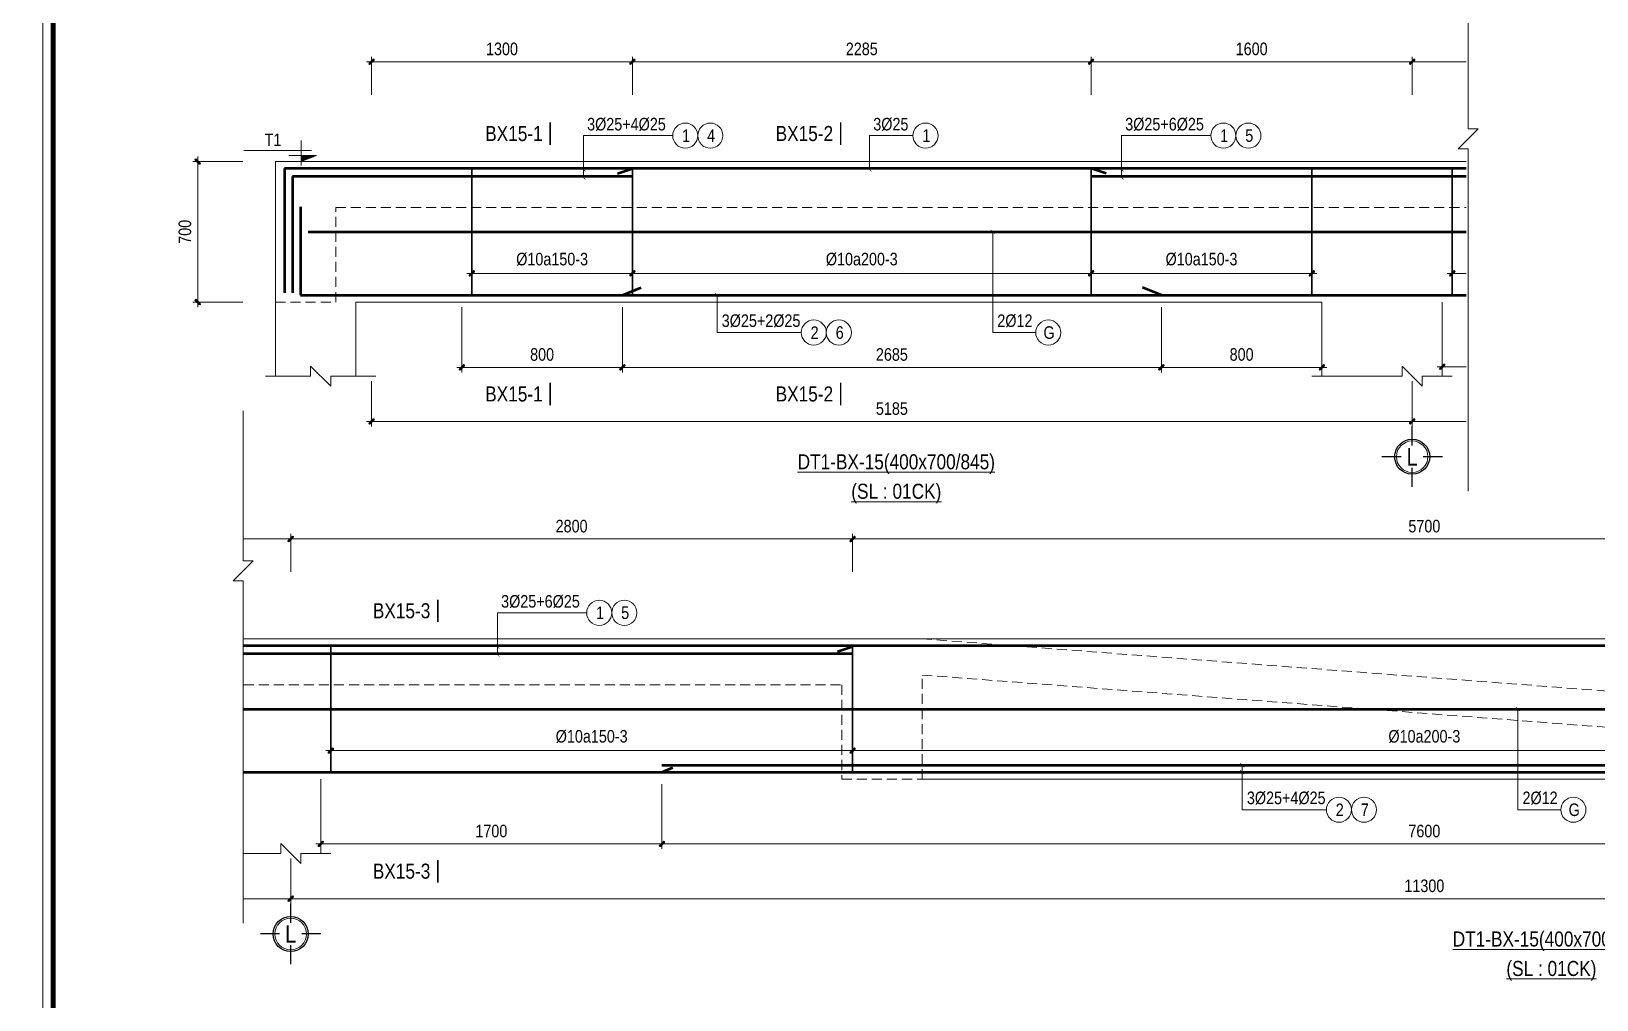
# Model space of a CAD drawing. Header units: millimetres. Extents: x 397144 to 8960116, y 345581 to 674207.
# Drawn here: x 4932182 to 4939984, y 630033 to 634860 of the extents above; entities that cross this region are included whole.
import ezdxf
from ezdxf.enums import TextEntityAlignment as Align
from ezdxf.xclip import XClip

# ---------------------------------------------------------------- set-up
doc = ezdxf.new("R2010")
doc.units = ezdxf.units.MM
doc.header["$XCLIPFRAME"] = 0
doc.header["$PDSIZE"] = -10
for name, pattern in [('CENTER2', [28.575, 19.05, -3.175, 3.175, -3.175]), ('DOT2', [0.125, 0, -0.125]), ('HIDDEN', [0.375, 0.25, -0.125])]:
    doc.linetypes.add(name, pattern=pattern)
doc.layers.get('0').update_dxf_attribs({"linetype": 'CONTINUOUS'})
doc.layers.get('Defpoints').update_dxf_attribs({"color": 12, "linetype": 'CONTINUOUS'})
doc.layers.add("'S_Concrete_Center_1", color=8, linetype='CENTER2')
doc.layers.add('8', color=8, linetype='CONTINUOUS')
for name, color, linetype, lineweight in [('2', 2, 'CONTINUOUS', 20), ('CDAI', 8, 'CONTINUOUS', 30), ('CTHEP', 2, 'CONTINUOUS', 50), ('DBAO', 3, 'CONTINUOUS', 20), ('DGIONG', 4, 'CONTINUOUS', 13), ('KTH', 150, 'CONTINUOUS', 5), ('Net khuat', 8, 'HIDDEN', 13), ('STICK', 1, 'CONTINUOUS', 9), ('TEXT', 7, 'CONTINUOUS', 15)]:
    doc.layers.add(name, color=color, linetype=linetype, lineweight=lineweight)
doc.layers.add('HATCH', color=7, linetype='CONTINUOUS', lineweight=5, true_color=0x2491ff)
doc.styles.add('HELVECONDENSE', font='VHELVCN_0.TTF')
doc.styles.add('Star-HelCon', font='VHELVCN_0.TTF')
doc.styles.add('TTP-HelCon', font='VHELVCN_0.TTF')
doc.styles.add('VNI-HELVE-CONDENSE', font='VHELVCN_0.TTF')
doc.dimstyles.new('kc-25', dxfattribs={"dimtxt": 62.5, "dimasz": 20, "dimexe": 20, "dimexo": 50, "dimgap": 25, "dimtad": 3, "dimdec": 0, "dimzin": 0, "dimdsep": 46, "dimtxsty": 'VNI-HELVE-CONDENSE', "dimblk": 'DIM', "dimcen": 2.5, "dimclrd": 256, "dimclre": 154, "dimclrt": 7, "dimaunit": 1, "dimadec": 0, "dimazin": 0, "dimtfac": 1, "dimtdec": 0, "dimtix": 1, "dimtmove": 0, "dimatfit": 3, "dimldrblk": 'DOT', "dimfxl": 1, "dimtolj": 1, "dimtzin": 0, "dimarcsym": 0})
doc.dimstyles.new('TTP-25', dxfattribs={"dimscale": 25, "dimtxt": 2.5, "dimasz": 1, "dimexe": 1, "dimexo": 1, "dimgap": 0.09, "dimtad": 0, "dimdec": 4, "dimrnd": 5, "dimzin": 9, "dimdsep": 46, "dimtxsty": 'TTP-HelCon', "dimblk": 'Stick1', "dimcen": 0.09, "dimdle": 1.5, "dimclrd": 256, "dimclre": 256, "dimclrt": 7, "dimadec": 0, "dimazin": 0, "dimtfac": 1, "dimtdec": 4, "dimtmove": 0, "dimatfit": 3, "dimldrblk": '_ArchTick1', "dimfxl": 1, "dimtvp": 1, "dimtolj": 1, "dimtzin": 0, "dimarcsym": 0})

# ---------------------------------------------------------------- blocks, each defined once
blk = doc.blocks.new('CHG_XX_Khung ten')
blk.add_lwpolyline([(15, 579), (826, 579), (826, 15), (15, 15)], close=True)
at = {"color": 4, "linetype": 'Continuous', "const_width": 1}
blk.add_lwpolyline([(17, 577), (824, 577), (824, 17), (17, 17)], close=True, dxfattribs=at)
blk = doc.blocks.new('Stick1')
at = {"layer": 'STICK'}
h = blk.add_hatch(color=256, dxfattribs=at)
edge = h.paths.add_edge_path()
edge.add_line((0.3, 0.5), (-0.5, -0.3))
edge.add_arc((-0.4, -0.4), 0.141, 135, 315)
edge.add_line((-0.3, -0.5), (0.5, 0.3))
edge.add_arc((0.4, 0.4), 0.141, 315, 495)
blk.add_line((1, 0), (-1, 0), dxfattribs=at)
blk.add_lwpolyline([(0.3, 0.5), (-0.5, -0.3, 1), (-0.3, -0.5), (0.5, 0.3, 1), (0.3, 0.5, 1)], format="xyb", dxfattribs=at)
blk = doc.blocks.new('*D8864')
at = {"layer": 'Defpoints', "color": 0, "transparency": 16777216}
for p in [(-616.5, 700), (-866.5, 0), (-616.5, 0)]:
    blk.add_point(p, dxfattribs=at)
at = {"layer": 'KTH', "lineweight": -2, "transparency": 16777216}
for p, q in [((-641.5, 700), (-891.5, 700)), ((-866.5, 675), (-866.5, 25)), ((-641.5, 0), (-891.5, 0))]:
    blk.add_line(p, q, dxfattribs=at)
at = {"layer": 'KTH', "lineweight": -2, "transparency": 16777216, "xscale": 25, "yscale": 25, "zscale": 25}
for p, rotation in [((-866.5, 700), 90), ((-866.5, 0), 270)]:
    blk.add_blockref('Stick1', p, dxfattribs=dict(at, rotation=rotation))
at = {"layer": 'KTH', "color": 7, "transparency": 16777216, "insert": (-930.3, 350), "char_height": 62.5, "attachment_point": 5, "rotation": 90, "style": 'TTP-HelCon'}
blk.add_mtext('\\A1;700', dxfattribs=at)
blk = doc.blocks.new('_ArchTick1')
at = {"color": 0, "const_width": 3.81}
blk.add_lwpolyline([(-12.7, -12.7), (12.7, 12.7)], dxfattribs=at)
blk = doc.blocks.new('*D8865')
at = {"layer": 'Defpoints', "color": 0, "transparency": 16777216}
for p in [(500, 471), (1300, 471), (1300, 143)]:
    blk.add_point(p, dxfattribs=at)
at = {"layer": 'KTH', "lineweight": -2, "transparency": 16777216}
for p, q in [((500, 446), (500, 118)), ((1300, 446), (1300, 118)), ((525, 143), (1275, 143))]:
    blk.add_line(p, q, dxfattribs=at)
at = {"layer": 'KTH', "lineweight": -2, "transparency": 16777216, "xscale": 25, "yscale": 25, "zscale": 25, "rotation": 180}
blk.add_blockref('Stick1', (500, 143), dxfattribs=at)
at = {"layer": 'KTH', "lineweight": -2, "transparency": 16777216, "xscale": 25, "yscale": 25, "zscale": 25}
blk.add_blockref('Stick1', (1300, 143), dxfattribs=at)
at = {"layer": 'KTH', "color": 7, "transparency": 16777216, "insert": (900, 212.9), "char_height": 62.5, "attachment_point": 5, "style": 'TTP-HelCon'}
blk.add_mtext('\\A1;Þ10a150-3', dxfattribs=at)
blk = doc.blocks.new('CODE')
at = {"layer": 'DBAO'}
for p, q in [((-62.5, -20), (-62.5, 105)), ((-62.5, 0), (-137.5, 30)), ((-137.5, 30), (0, 30)), ((-137.5, 0), (0, 0)), ((-112.5, 55), (223.6, 55))]:
    blk.add_line(p, q, dxfattribs=at)
at = {"layer": 'HATCH', "color": 1}
blk.add_solid([(-62.5, 0), (-137.5, 30), (-62.5, 30)], dxfattribs=at)
blk = doc.blocks.new('*D8866')
at = {"layer": 'Defpoints', "color": 0, "transparency": 16777216}
for p in [(0, 1197.4), (0, 1008.4), (1300, 1008.4)]:
    blk.add_point(p, dxfattribs=at)
at = {"layer": 'KTH', "lineweight": -2, "transparency": 16777216}
for p, q in [((0, 1033.4), (0, 1222.4)), ((1275, 1197.4), (25, 1197.4)), ((1300, 1033.4), (1300, 1222.4))]:
    blk.add_line(p, q, dxfattribs=at)
at = {"layer": 'KTH', "lineweight": -2, "transparency": 16777216, "xscale": 25, "yscale": 25, "zscale": 25, "rotation": 180}
blk.add_blockref('Stick1', (0, 1197.4), dxfattribs=at)
at = {"layer": 'KTH', "lineweight": -2, "transparency": 16777216, "xscale": 25, "yscale": 25, "zscale": 25}
blk.add_blockref('Stick1', (1300, 1197.4), dxfattribs=at)
at = {"layer": 'KTH', "color": 7, "transparency": 16777216, "insert": (650, 1261.2), "char_height": 62.5, "attachment_point": 5, "style": 'TTP-HelCon'}
blk.add_mtext('\\A1;1300', dxfattribs=at)
blk = doc.blocks.new('DIM')
h = blk.add_hatch(color=1)
h.paths.add_polyline_path([(0.49, 0.29, 1), (0.29, 0.49), (-0.19, 0), (0.19, 0)])
h.paths.add_polyline_path([(0.19, 0), (-0.19, 0), (-0.49, -0.29, 1), (-0.29, -0.49)])
at = {"color": 9}
for p, q in [((-0.19, 0), (-1.5, 0)), ((0.19, 0), (1.5, 0))]:
    blk.add_line(p, q, dxfattribs=at)
at = {"color": 1}
for p, q in [((-0.49, -0.29), (0.29, 0.49)), ((-0.29, -0.49), (0.49, 0.29)), ((-0.19, 0), (0.19, 0))]:
    blk.add_line(p, q, dxfattribs=at)
blk.add_arc((-0.39, -0.39), 0.138, 135, 315, dxfattribs=at)
blk = doc.blocks.new('*D8867')
at = {"layer": 'Defpoints', "color": 0, "transparency": 16777216}
for p in [(3586.3, 1197.4), (3586.3, 1033.4), (1300, 1008.4)]:
    blk.add_point(p, dxfattribs=at)
at = {"layer": 'KTH', "lineweight": -2, "transparency": 16777216}
for p, q in [((1300, 1033.4), (1300, 1222.4)), ((1325, 1197.4), (3561.3, 1197.4)), ((3586.3, 1058.4), (3586.3, 1222.4))]:
    blk.add_line(p, q, dxfattribs=at)
at = {"layer": 'KTH', "lineweight": -2, "transparency": 16777216, "xscale": 25, "yscale": 25, "zscale": 25, "rotation": 180}
blk.add_blockref('Stick1', (1300, 1197.4), dxfattribs=at)
at = {"layer": 'KTH', "lineweight": -2, "transparency": 16777216, "xscale": 25, "yscale": 25, "zscale": 25}
blk.add_blockref('Stick1', (3586.3, 1197.4), dxfattribs=at)
at = {"layer": 'KTH', "color": 7, "transparency": 16777216, "insert": (2443.2, 1261.2), "char_height": 62.5, "attachment_point": 5, "style": 'TTP-HelCon'}
blk.add_mtext('\\A1;2285', dxfattribs=at)
blk = doc.blocks.new('*D8868')
at = {"layer": 'Defpoints', "color": 0, "transparency": 16777216}
for p in [(17511.1, 1197.4), (13686.3, 1008.4), (17511.1, 699.9)]:
    blk.add_point(p, dxfattribs=at)
at = {"layer": 'KTH', "lineweight": -2, "transparency": 16777216}
for p, q in [((13686.3, 1033.4), (13686.3, 1222.4)), ((13711.3, 1197.4), (17486.1, 1197.4)), ((17511.1, 724.9), (17511.1, 1222.4))]:
    blk.add_line(p, q, dxfattribs=at)
at = {"layer": 'KTH', "lineweight": -2, "transparency": 16777216, "xscale": 25, "yscale": 25, "zscale": 25, "rotation": 180}
blk.add_blockref('Stick1', (13686.3, 1197.4), dxfattribs=at)
at = {"layer": 'KTH', "lineweight": -2, "transparency": 16777216, "xscale": 25, "yscale": 25, "zscale": 25}
blk.add_blockref('Stick1', (17511.1, 1197.4), dxfattribs=at)
at = {"layer": 'KTH', "color": 7, "transparency": 16777216, "insert": (15598.7, 1261.2), "char_height": 62.5, "attachment_point": 5, "style": 'TTP-HelCon'}
blk.add_mtext('\\A1;3825', dxfattribs=at)
blk = doc.blocks.new('*D8869')
at = {"layer": 'Defpoints', "color": 0, "transparency": 16777216}
for p in [(5186.3, -370), (16486.3, -370), (16486.3, -595.3)]:
    blk.add_point(p, dxfattribs=at)
at = {"layer": 'KTH', "lineweight": -2, "transparency": 16777216}
for p, q in [((5186.3, -395), (5186.3, -620.3)), ((16486.3, -395), (16486.3, -620.3)), ((5211.3, -595.3), (16461.3, -595.3))]:
    blk.add_line(p, q, dxfattribs=at)
at = {"layer": 'KTH', "lineweight": -2, "transparency": 16777216, "xscale": 25, "yscale": 25, "zscale": 25, "rotation": 180}
blk.add_blockref('Stick1', (5186.3, -595.3), dxfattribs=at)
at = {"layer": 'KTH', "lineweight": -2, "transparency": 16777216, "xscale": 25, "yscale": 25, "zscale": 25}
blk.add_blockref('Stick1', (16486.3, -595.3), dxfattribs=at)
at = {"layer": 'KTH', "color": 7, "transparency": 16777216, "insert": (10836.3, -531.5), "char_height": 62.5, "attachment_point": 5, "style": 'TTP-HelCon'}
blk.add_mtext('\\A1;11300', dxfattribs=at)
blk = doc.blocks.new('*D8870')
at = {"layer": 'Defpoints', "color": 0, "transparency": 16777216}
for p in [(1300, 471), (3586.3, 471), (1300, 143)]:
    blk.add_point(p, dxfattribs=at)
at = {"layer": 'KTH', "lineweight": -2, "transparency": 16777216}
for p, q in [((1300, 446), (1300, 118)), ((3586.3, 446), (3586.3, 118)), ((3561.3, 143), (1325, 143))]:
    blk.add_line(p, q, dxfattribs=at)
at = {"layer": 'KTH', "lineweight": -2, "transparency": 16777216, "xscale": 25, "yscale": 25, "zscale": 25, "rotation": 180}
blk.add_blockref('Stick1', (1300, 143), dxfattribs=at)
at = {"layer": 'KTH', "lineweight": -2, "transparency": 16777216, "xscale": 25, "yscale": 25, "zscale": 25}
blk.add_blockref('Stick1', (3586.3, 143), dxfattribs=at)
at = {"layer": 'KTH', "color": 7, "transparency": 16777216, "insert": (2443.2, 212.9), "char_height": 62.5, "attachment_point": 5, "style": 'TTP-HelCon'}
blk.add_mtext('\\A1;Þ10a200-3', dxfattribs=at)
blk = doc.blocks.new('dau truc')
blk.add_circle((0, 0), 180)
at = {"layer": '8'}
for p, q in [((0, 127), (0, 345)), ((-127, 0), (-345, 0)), ((345, 0), (127, 0)), ((0, -345), (0, -127))]:
    blk.add_line(p, q, dxfattribs=at)
blk.add_circle((0, 0), 200, dxfattribs=at)
at = {"layer": 'TEXT', "style": 'HELVECONDENSE'}
blk.add_attdef('A', text='', height=233, dxfattribs=at).set_placement((0, 0), align=Align.MIDDLE)
blk = doc.blocks.new('*D8849')
at = {"layer": 'Defpoints', "color": 0, "transparency": 16777216}
for p in [(13686.3, 471), (15986.3, 471), (13686.3, 143)]:
    blk.add_point(p, dxfattribs=at)
at = {"layer": 'KTH', "lineweight": -2, "transparency": 16777216}
for p, q in [((13686.3, 446), (13686.3, 118)), ((15986.3, 446), (15986.3, 118)), ((15961.3, 143), (13711.3, 143))]:
    blk.add_line(p, q, dxfattribs=at)
at = {"layer": 'KTH', "lineweight": -2, "transparency": 16777216, "xscale": 25, "yscale": 25, "zscale": 25, "rotation": 180}
blk.add_blockref('Stick1', (13686.3, 143), dxfattribs=at)
at = {"layer": 'KTH', "lineweight": -2, "transparency": 16777216, "xscale": 25, "yscale": 25, "zscale": 25}
blk.add_blockref('Stick1', (15986.3, 143), dxfattribs=at)
at = {"layer": 'KTH', "color": 7, "transparency": 16777216, "insert": (14836.3, 212.9), "char_height": 62.5, "attachment_point": 5, "style": 'TTP-HelCon'}
blk.add_mtext('\\A1;Þ10a150-3', dxfattribs=at)
blk = doc.blocks.new('*D8850')
at = {"layer": 'Defpoints', "color": 0, "transparency": 16777216}
for p in [(0, -370), (5186.3, -395), (0, -595.3)]:
    blk.add_point(p, dxfattribs=at)
at = {"layer": 'KTH', "lineweight": -2, "transparency": 16777216}
for p, q in [((0, -395), (0, -620.3)), ((5186.3, -420), (5186.3, -620.3)), ((5161.3, -595.3), (25, -595.3))]:
    blk.add_line(p, q, dxfattribs=at)
at = {"layer": 'KTH', "lineweight": -2, "transparency": 16777216, "xscale": 25, "yscale": 25, "zscale": 25, "rotation": 180}
blk.add_blockref('Stick1', (0, -595.3), dxfattribs=at)
at = {"layer": 'KTH', "lineweight": -2, "transparency": 16777216, "xscale": 25, "yscale": 25, "zscale": 25}
blk.add_blockref('Stick1', (5186.3, -595.3), dxfattribs=at)
at = {"layer": 'KTH', "color": 7, "transparency": 16777216, "insert": (2593.2, -531.5), "char_height": 62.5, "attachment_point": 5, "style": 'TTP-HelCon'}
blk.add_mtext('\\A1;5185', dxfattribs=at)
blk = doc.blocks.new('*D8851')
at = {"layer": 'Defpoints', "color": 0, "transparency": 16777216}
for p in [(7986.3, 471), (13686.3, 471), (13686.3, 143)]:
    blk.add_point(p, dxfattribs=at)
at = {"layer": 'KTH', "lineweight": -2, "transparency": 16777216}
for p, q in [((7986.3, 446), (7986.3, 118)), ((13686.3, 446), (13686.3, 118)), ((8011.3, 143), (13661.3, 143))]:
    blk.add_line(p, q, dxfattribs=at)
at = {"layer": 'KTH', "lineweight": -2, "transparency": 16777216, "xscale": 25, "yscale": 25, "zscale": 25, "rotation": 180}
blk.add_blockref('Stick1', (7986.3, 143), dxfattribs=at)
at = {"layer": 'KTH', "lineweight": -2, "transparency": 16777216, "xscale": 25, "yscale": 25, "zscale": 25}
blk.add_blockref('Stick1', (13686.3, 143), dxfattribs=at)
at = {"layer": 'KTH', "color": 7, "transparency": 16777216, "insert": (10836.3, 212.9), "char_height": 62.5, "attachment_point": 5, "style": 'TTP-HelCon'}
blk.add_mtext('\\A1;Þ10a200-3', dxfattribs=at)
blk = doc.blocks.new('*D8852')
at = {"layer": 'Defpoints', "color": 0, "transparency": 16777216}
for p in [(7986.3, 1197.4), (7986.3, 1008.4), (13686.3, 1008.4)]:
    blk.add_point(p, dxfattribs=at)
at = {"layer": 'KTH', "lineweight": -2, "transparency": 16777216}
for p, q in [((7986.3, 1033.4), (7986.3, 1222.4)), ((13661.3, 1197.4), (8011.3, 1197.4)), ((13686.3, 1033.4), (13686.3, 1222.4))]:
    blk.add_line(p, q, dxfattribs=at)
at = {"layer": 'KTH', "lineweight": -2, "transparency": 16777216, "xscale": 25, "yscale": 25, "zscale": 25, "rotation": 180}
blk.add_blockref('Stick1', (7986.3, 1197.4), dxfattribs=at)
at = {"layer": 'KTH', "lineweight": -2, "transparency": 16777216, "xscale": 25, "yscale": 25, "zscale": 25}
blk.add_blockref('Stick1', (13686.3, 1197.4), dxfattribs=at)
at = {"layer": 'KTH', "color": 7, "transparency": 16777216, "insert": (10836.3, 1261.2), "char_height": 62.5, "attachment_point": 5, "style": 'TTP-HelCon'}
blk.add_mtext('\\A1;5700', dxfattribs=at)
blk = doc.blocks.new('*D8853')
at = {"layer": 'Defpoints', "color": 0, "transparency": 16777216}
for p in [(3586.3, 471), (4686.3, 471), (3586.3, 143)]:
    blk.add_point(p, dxfattribs=at)
at = {"layer": 'KTH', "lineweight": -2, "transparency": 16777216}
for p, q in [((3586.3, 446), (3586.3, 118)), ((4686.3, 446), (4686.3, 118)), ((4661.3, 143), (3611.3, 143))]:
    blk.add_line(p, q, dxfattribs=at)
at = {"layer": 'KTH', "lineweight": -2, "transparency": 16777216, "xscale": 25, "yscale": 25, "zscale": 25, "rotation": 180}
blk.add_blockref('Stick1', (3586.3, 143), dxfattribs=at)
at = {"layer": 'KTH', "lineweight": -2, "transparency": 16777216, "xscale": 25, "yscale": 25, "zscale": 25}
blk.add_blockref('Stick1', (4686.3, 143), dxfattribs=at)
at = {"layer": 'KTH', "color": 7, "transparency": 16777216, "insert": (4136.3, 212.9), "char_height": 62.5, "attachment_point": 5, "style": 'TTP-HelCon'}
blk.add_mtext('\\A1;Þ10a150-3', dxfattribs=at)
blk = doc.blocks.new('*D8854')
at = {"layer": 'Defpoints', "color": 0, "transparency": 16777216}
for p in [(5186.3, 1197.4), (3586.3, 1008.4), (5186.3, 1008.4)]:
    blk.add_point(p, dxfattribs=at)
at = {"layer": 'KTH', "lineweight": -2, "transparency": 16777216}
for p, q in [((3586.3, 1033.4), (3586.3, 1222.4)), ((3611.3, 1197.4), (5161.3, 1197.4)), ((5186.3, 1033.4), (5186.3, 1222.4))]:
    blk.add_line(p, q, dxfattribs=at)
at = {"layer": 'KTH', "lineweight": -2, "transparency": 16777216, "xscale": 25, "yscale": 25, "zscale": 25, "rotation": 180}
blk.add_blockref('Stick1', (3586.3, 1197.4), dxfattribs=at)
at = {"layer": 'KTH', "lineweight": -2, "transparency": 16777216, "xscale": 25, "yscale": 25, "zscale": 25}
blk.add_blockref('Stick1', (5186.3, 1197.4), dxfattribs=at)
at = {"layer": 'KTH', "color": 7, "transparency": 16777216, "insert": (4386.3, 1261.2), "char_height": 62.5, "attachment_point": 5, "style": 'TTP-HelCon'}
blk.add_mtext('\\A1;1600', dxfattribs=at)
blk = doc.blocks.new('*D8855')
at = {"layer": 'Defpoints', "color": 0, "transparency": 16777216}
for p in [(5186.3, 1197.4), (5186.3, 1008.4), (7986.3, 1008.4)]:
    blk.add_point(p, dxfattribs=at)
at = {"layer": 'KTH', "lineweight": -2, "transparency": 16777216}
for p, q in [((5186.3, 1033.4), (5186.3, 1222.4)), ((7961.3, 1197.4), (5211.3, 1197.4)), ((7986.3, 1033.4), (7986.3, 1222.4))]:
    blk.add_line(p, q, dxfattribs=at)
at = {"layer": 'KTH', "lineweight": -2, "transparency": 16777216, "xscale": 25, "yscale": 25, "zscale": 25, "rotation": 180}
blk.add_blockref('Stick1', (5186.3, 1197.4), dxfattribs=at)
at = {"layer": 'KTH', "lineweight": -2, "transparency": 16777216, "xscale": 25, "yscale": 25, "zscale": 25}
blk.add_blockref('Stick1', (7986.3, 1197.4), dxfattribs=at)
at = {"layer": 'KTH', "color": 7, "transparency": 16777216, "insert": (6586.3, 1261.2), "char_height": 62.5, "attachment_point": 5, "style": 'TTP-HelCon'}
blk.add_mtext('\\A1;2800', dxfattribs=at)
blk = doc.blocks.new('*D8856')
at = {"layer": 'Defpoints', "color": 0, "transparency": 16777216}
for p in [(5386.3, 471), (7986.3, 471), (7986.3, 143)]:
    blk.add_point(p, dxfattribs=at)
at = {"layer": 'KTH', "lineweight": -2, "transparency": 16777216}
for p, q in [((5386.3, 446), (5386.3, 118)), ((7986.3, 446), (7986.3, 118)), ((5411.3, 143), (7961.3, 143))]:
    blk.add_line(p, q, dxfattribs=at)
at = {"layer": 'KTH', "lineweight": -2, "transparency": 16777216, "xscale": 25, "yscale": 25, "zscale": 25, "rotation": 180}
blk.add_blockref('Stick1', (5386.3, 143), dxfattribs=at)
at = {"layer": 'KTH', "lineweight": -2, "transparency": 16777216, "xscale": 25, "yscale": 25, "zscale": 25}
blk.add_blockref('Stick1', (7986.3, 143), dxfattribs=at)
at = {"layer": 'KTH', "color": 7, "transparency": 16777216, "insert": (6686.3, 212.9), "char_height": 62.5, "attachment_point": 5, "style": 'TTP-HelCon'}
blk.add_mtext('\\A1;Þ10a150-3', dxfattribs=at)
blk = doc.blocks.new('MC')
at = {"layer": 'CTHEP', "const_width": 10}
blk.add_lwpolyline([(0, 150), (0, 0)], dxfattribs=at)
at = {"layer": 'TEXT', "style": 'TTP-HelCon'}
blk.add_attdef('A', text='', height=100, dxfattribs=at).set_placement((-50, 26), align=Align.RIGHT)
blk = doc.blocks.new('*D8857')
at = {"layer": 'Defpoints', "color": 0, "transparency": 16777216}
for p in [(450, 0), (1250, 0), (1250, -325.6)]:
    blk.add_point(p, dxfattribs=at)
at = {"layer": 'KTH', "lineweight": -2, "transparency": 16777216}
for p, q in [((450, -25), (450, -350.6)), ((1250, -25), (1250, -350.6)), ((475, -325.6), (1225, -325.6))]:
    blk.add_line(p, q, dxfattribs=at)
at = {"layer": 'KTH', "lineweight": -2, "transparency": 16777216, "xscale": 25, "yscale": 25, "zscale": 25, "rotation": 180}
blk.add_blockref('Stick1', (450, -325.6), dxfattribs=at)
at = {"layer": 'KTH', "lineweight": -2, "transparency": 16777216, "xscale": 25, "yscale": 25, "zscale": 25}
blk.add_blockref('Stick1', (1250, -325.6), dxfattribs=at)
at = {"layer": 'KTH', "color": 7, "transparency": 16777216, "insert": (850, -261.7), "char_height": 62.5, "attachment_point": 5, "style": 'TTP-HelCon'}
blk.add_mtext('\\A1;800', dxfattribs=at)
blk = doc.blocks.new('*D8858')
at = {"layer": 'Defpoints', "color": 0, "transparency": 16777216}
for p in [(3936.3, 0), (4736.3, 0), (3936.3, -325.6)]:
    blk.add_point(p, dxfattribs=at)
at = {"layer": 'KTH', "lineweight": -2, "transparency": 16777216}
for p, q in [((3936.3, -25), (3936.3, -350.6)), ((4736.3, -25), (4736.3, -350.6)), ((4711.3, -325.6), (3961.3, -325.6))]:
    blk.add_line(p, q, dxfattribs=at)
at = {"layer": 'KTH', "lineweight": -2, "transparency": 16777216, "xscale": 25, "yscale": 25, "zscale": 25, "rotation": 180}
blk.add_blockref('Stick1', (3936.3, -325.6), dxfattribs=at)
at = {"layer": 'KTH', "lineweight": -2, "transparency": 16777216, "xscale": 25, "yscale": 25, "zscale": 25}
blk.add_blockref('Stick1', (4736.3, -325.6), dxfattribs=at)
at = {"layer": 'KTH', "color": 7, "transparency": 16777216, "insert": (4336.3, -261.7), "char_height": 62.5, "attachment_point": 5, "style": 'TTP-HelCon'}
blk.add_mtext('\\A1;800', dxfattribs=at)
blk = doc.blocks.new('*D8859')
at = {"layer": 'Defpoints', "color": 0, "transparency": 16777216}
for p in [(1250, 0), (3936.3, -25), (3936.3, -325.6)]:
    blk.add_point(p, dxfattribs=at)
at = {"layer": 'KTH', "lineweight": -2, "transparency": 16777216}
for p, q in [((1250, -25), (1250, -350.6)), ((3936.3, -50), (3936.3, -350.6)), ((1275, -325.6), (3911.3, -325.6))]:
    blk.add_line(p, q, dxfattribs=at)
at = {"layer": 'KTH', "lineweight": -2, "transparency": 16777216, "xscale": 25, "yscale": 25, "zscale": 25, "rotation": 180}
blk.add_blockref('Stick1', (1250, -325.6), dxfattribs=at)
at = {"layer": 'KTH', "lineweight": -2, "transparency": 16777216, "xscale": 25, "yscale": 25, "zscale": 25}
blk.add_blockref('Stick1', (3936.3, -325.6), dxfattribs=at)
at = {"layer": 'KTH', "color": 7, "transparency": 16777216, "insert": (2593.2, -261.7), "char_height": 62.5, "attachment_point": 5, "style": 'TTP-HelCon'}
blk.add_mtext('\\A1;2685', dxfattribs=at)
blk = doc.blocks.new('*D8860')
at = {"layer": 'Defpoints', "color": 0, "transparency": 16777216}
for p in [(5336.3, 0), (7036.3, 0), (7036.3, -322.4)]:
    blk.add_point(p, dxfattribs=at)
at = {"layer": 'KTH', "lineweight": -2, "transparency": 16777216}
for p, q in [((5336.3, -25), (5336.3, -347.4)), ((7036.3, -25), (7036.3, -347.4)), ((5361.3, -322.4), (7011.3, -322.4))]:
    blk.add_line(p, q, dxfattribs=at)
at = {"layer": 'KTH', "lineweight": -2, "transparency": 16777216, "xscale": 25, "yscale": 25, "zscale": 25, "rotation": 180}
blk.add_blockref('Stick1', (5336.3, -322.4), dxfattribs=at)
at = {"layer": 'KTH', "lineweight": -2, "transparency": 16777216, "xscale": 25, "yscale": 25, "zscale": 25}
blk.add_blockref('Stick1', (7036.3, -322.4), dxfattribs=at)
at = {"layer": 'KTH', "color": 7, "transparency": 16777216, "insert": (6186.3, -258.6), "char_height": 62.5, "attachment_point": 5, "style": 'TTP-HelCon'}
blk.add_mtext('\\A1;1700', dxfattribs=at)
blk = doc.blocks.new('*D8861')
at = {"layer": 'Defpoints', "color": 0, "transparency": 16777216}
for p in [(14636.3, 0), (15882.8, -56.5), (14636.3, -322.4)]:
    blk.add_point(p, dxfattribs=at)
at = {"layer": 'KTH', "lineweight": -2, "transparency": 16777216}
for p, q in [((14636.3, -25), (14636.3, -347.4)), ((15882.8, -81.5), (15882.8, -347.4)), ((15857.8, -322.4), (14661.3, -322.4))]:
    blk.add_line(p, q, dxfattribs=at)
at = {"layer": 'KTH', "lineweight": -2, "transparency": 16777216, "xscale": 25, "yscale": 25, "zscale": 25, "rotation": 180}
blk.add_blockref('Stick1', (14636.3, -322.4), dxfattribs=at)
at = {"layer": 'KTH', "lineweight": -2, "transparency": 16777216, "xscale": 25, "yscale": 25, "zscale": 25}
blk.add_blockref('Stick1', (15882.8, -322.4), dxfattribs=at)
at = {"layer": 'KTH', "color": 7, "transparency": 16777216, "insert": (15259.6, -258.6), "char_height": 62.5, "attachment_point": 5, "style": 'TTP-HelCon'}
blk.add_mtext('\\A1;1245', dxfattribs=at)
blk = doc.blocks.new('*D8862')
at = {"layer": 'Defpoints', "color": 0, "transparency": 16777216}
for p in [(7036.3, 0), (14636.3, -25), (14636.3, -322.4)]:
    blk.add_point(p, dxfattribs=at)
at = {"layer": 'KTH', "lineweight": -2, "transparency": 16777216}
for p, q in [((7036.3, -25), (7036.3, -347.4)), ((14636.3, -50), (14636.3, -347.4)), ((7061.3, -322.4), (14611.3, -322.4))]:
    blk.add_line(p, q, dxfattribs=at)
at = {"layer": 'KTH', "lineweight": -2, "transparency": 16777216, "xscale": 25, "yscale": 25, "zscale": 25, "rotation": 180}
blk.add_blockref('Stick1', (7036.3, -322.4), dxfattribs=at)
at = {"layer": 'KTH', "lineweight": -2, "transparency": 16777216, "xscale": 25, "yscale": 25, "zscale": 25}
blk.add_blockref('Stick1', (14636.3, -322.4), dxfattribs=at)
at = {"layer": 'KTH', "color": 7, "transparency": 16777216, "insert": (10836.3, -258.6), "char_height": 62.5, "attachment_point": 5, "style": 'TTP-HelCon'}
blk.add_mtext('\\A1;7600', dxfattribs=at)
blk = doc.blocks.new('*D8863')
at = {"layer": 'Defpoints', "color": 0, "ltscale": 0.8, "transparency": 16777216}
for p in [(17518.4, 699.9), (17818.4, 699.9), (17555.9, -146.3)]:
    blk.add_point(p, dxfattribs=at)
at = {"layer": 'KTH', "linetype": 'DOT2', "lineweight": -2, "ltscale": 0.8, "transparency": 16777216}
for p, q in [((17543.4, 699.9), (17843.4, 699.9)), ((17580.9, -146.3), (17843.4, -146.3))]:
    blk.add_line(p, q, dxfattribs=at)
at = {"layer": 'KTH', "lineweight": -2, "ltscale": 0.8, "transparency": 16777216}
blk.add_line((17818.4, -121.3), (17818.4, 674.9), dxfattribs=at)
at = {"layer": 'KTH', "lineweight": -2, "ltscale": 0.8, "transparency": 16777216, "xscale": 25, "yscale": 25, "zscale": 25}
for p, rotation in [((17818.4, 699.9), 90), ((17818.4, -146.3), 270)]:
    blk.add_blockref('Stick1', p, dxfattribs=dict(at, rotation=rotation))
at = {"layer": 'KTH', "color": 7, "ltscale": 0.8, "transparency": 16777216, "insert": (17754.6, 276.8), "char_height": 62.5, "attachment_point": 5, "rotation": 90, "style": 'TTP-HelCon'}
blk.add_mtext('\\A1;\\A1;\\A1;850', dxfattribs=at)
blk = doc.blocks.new('BX-15')
at = {"layer": "'S_Concrete_Center_1"}
blk.add_line((17511.12152, -1161.57251), (17511.12152, 199.85938), dxfattribs=at)
at = {"layer": 'CDAI', "ltscale": 52.5}
for p, q in [((500, 665), (500, 35)), ((1300, 665), (1300, 35)), ((3586.348, 665), (3586.348, 35)), ((4686.348, 665), (4686.348, 35)), ((5386.348, 665), (5386.348, 35)), ((7986.348, 665), (7986.348, 35)), ((13686.34801, 665), (13686.34801, 35)), ((15986.348, 665), (15986.348, 35))]:
    blk.add_line(p, q, dxfattribs=at)
at = {"layer": 'CTHEP'}
for p, q in [((17463.04226, 665), (-433.52695, 665)), ((-433.52695, 665), (-433.52695, 45.39162)), ((1300, 625), (-393.52695, 625)), ((-393.52695, 625), (-393.52695, 45.39162)), ((1225, 640), (1300, 665)), ((3661.348, 640), (3586.348, 665)), ((7986.348, 625), (3586.348, 625)), ((7911.348, 636), (7986.348, 661)), ((13761.34801, 636), (13686.34801, 661)), ((17413.04226, 625), (13686.34801, 625)), ((17413.04226, 175.02664), (17413.04226, 625)), ((17463.04226, 33.0797), (17463.04226, 665)), ((-353.93397, 475.20629), (-353.93397, 35)), ((-315.68757, 350), (17343.61239, 350)), ((17432.06244, -144.54549), (17432.06244, 301.30607)), ((-353.93397, 35), (15078.0234, 35)), ((1250, 35), (1343.25157, 71.79137)), ((3936.348, 35), (3843.09643, 71.79137)), ((7036.348, 70), (14636.34801, 70)), ((7036.348, 35), (7090.6213, 58.01526)), ((14636.34801, 35), (14582.07471, 58.01526)), ((15078.0234, 35), (17432.06244, -144.54549))]:
    blk.add_line(p, q, dxfattribs=at)
blk.add_lwpolyline([(15162.22489, 35), (17413.04226, 35)], dxfattribs=at)
at = {"layer": 'DBAO'}
for p, q in [((4736.348, 700), (-478.52695, 700)), ((4736.348, 700), (17511.12152, 700)), ((17511.12152, 700), (17511.12152, -0.13976)), ((-478.52695, 0), (-478.52695, -370)), ((-78.52695, 0), (4736.348, 0)), ((15143.85055, -0.10785), (8331.51847, 0)), ((15882.79529, -56.46809), (15143.85055, -0.10785)), ((15882.79529, -56.46809), (15882.79529, -1199.60964)), ((17511.12152, -0.13976), (17712.45647, -15.49582)), ((17712.45647, -300.16525), (17712.45647, -15.49582)), ((17061.12152, -146.3405), (16486.348, -102.5018)), ((16486.348, -102.5018), (16486.348, -1199.60964)), ((17061.12152, -800.16572), (17061.12152, -146.3405)), ((17712.45647, -300.16525), (18004.03047, -300.16404)), ((18004.03172, -600.16518), (17511.12152, -600.16744)), ((17511.12152, -800.16545), (17511.12152, -600.16744)), ((17061.12152, -800.16572), (17511.12152, -800.16545))]:
    blk.add_line(p, q, dxfattribs=at)
for points in [[(4736.348, -370), (4736.348, 0)], [(5336.348, -370), (5336.348, 0)]]:
    blk.add_lwpolyline(points, dxfattribs=at)
at = {"layer": 'DBAO', "ltscale": 0.8, "flags": 128}
blk.add_lwpolyline([(18004.03026, -250.16404), (18004.03089, -400.16442), (18029.03089, -400.16432), (17979.0313, -500.16491), (18004.0313, -500.1648), (18004.03192, -650.16518)], dxfattribs=at)
at = {"layer": 'DGIONG'}
for points in [[(-528.52695, -370), (-303.52695, -370), (-303.52695, -320), (-203.52695, -420), (-203.52695, -370), (21.47305, -370)], [(4686.348, -370), (5136.34801, -370), (5136.34801, -320), (5236.34801, -420), (5236.34801, -370), (5386.348, -370)], [(15833.44491, -1199.60964), (16058.44491, -1199.60964), (16058.44491, -1124.60964), (16336.348, -1274.60964), (16336.348, -1199.60964), (16586.46877, -1199.60964)]]:
    blk.add_lwpolyline(points, dxfattribs=at)
for centre in [(1563.33833, 829.50911), (1688.33833, 829.50911), (2760.69375, 829.50911), (4245.18067, 829.50911), (4370.18067, 829.50911), (6724.09097, 829.50911), (6849.09097, 829.50911), (14623.5704, 829.50911), (14748.5704, 829.50911), (2204.02716, -152.04426), (2329.02716, -152.04426), (3372.55157, -152.04426), (10410.52934, -152.04426), (10535.52934, -152.04426), (11579.05375, -152.04426)]:
    blk.add_circle(centre, 62.5, dxfattribs=at)
at = {"layer": 'KTH', "ltscale": 0.8}
for p, q in [((-478.52695, 700), (-478.52695, -370)), ((-78.52695, 0), (-78.52695, -370)), ((17534.24802, -199.18615), (16486.348, -199.18615))]:
    blk.add_line(p, q, dxfattribs=at)
at = {"layer": 'Net khuat', "ltscale": 200}
for p, q in [((-478.52695, 700), (450, 700)), ((8331.51847, 700), (17511.12152, -0.13976)), ((16036.348, 700), (16036.348, -59.59008)), ((-178.52695, 0), (-178.52695, 470.97674)), ((-178.52695, 470.97674), (7932.79528, 470.97674)), ((7932.79528, 470.97674), (7932.79528, -0.00155)), ((8332.79528, -0.00155), (8332.79528, 519.37981)), ((8332.79528, 519.37981), (16486.348, -102.5018)), ((-478.52695, 0), (-178.52695, 0)), ((7932.79528, -0.00155), (8332.79528, -0.00155))]:
    blk.add_line(p, q, dxfattribs=at)
blk.add_lwpolyline([(17511.12152, 199.85938), (17211.12152, 199.85942), (17211.12152, 699.85942), (17511.12152, 699.85938)], close=True, dxfattribs=at)
at = {"xscale": 0.75, "yscale": 0.75, "zscale": 0.75}
for p, values in [((890.39293, 782.89434), {'A': 'BX15-1'}), ((2337.91457, 782.89434), {'A': 'BX15-2'}), ((5919.61685, 782.89434), {'A': 'BX15-3'}), ((16975.4665, 782.89434), {'A': 'BX15-4'}), ((890.39293, -515.17162), {'A': 'BX15-1'}), ((2337.91457, -515.17162), {'A': 'BX15-2'}), ((5919.61685, -515.17162), {'A': 'BX15-3'}), ((16975.4665, -515.17162), {'A': 'BX15-4'})]:
    blk.add_blockref('MC', p, dxfattribs=at).add_auto_attribs(values)
at = {"layer": '2', "ltscale": 300}
ref = blk.add_blockref('dau truc', (5186.34801, -771.18537), dxfattribs=dict(at, xscale=0.4367131292819977, yscale=0.4367131292819977, zscale=0.4367131292819977))
ref.add_attrib('A', 'L', dxfattribs={"layer": 'TEXT', "height": 87.5, "style": 'HELVECONDENSE'}).set_placement((5186.34801, -771.18537), align=Align.MIDDLE)
ref = blk.add_blockref('dau truc', (17511.12152, -1279.57529), dxfattribs=dict(at, xscale=0.4367131292819977, yscale=0.4367131292819977, zscale=0.4367131292819977))
ref.add_attrib('A', 'M', dxfattribs={"layer": 'TEXT', "height": 87.5, "style": 'HELVECONDENSE'}).set_placement((17511.12152, -1279.57529), align=Align.MIDDLE)
at = {"layer": 'KTH', "linetype": 'Continuous', "xscale": -1}
blk.add_blockref('CODE', (-412.5, 700), dxfattribs=at)
at = {"layer": 'TEXT', "style": 'TTP-HelCon'}
for s, p in [('3Þ25+4Þ25', (1074.33631, 855.36205)), ('3Þ25', (2500.56986, 855.36205)), ('3Þ25+6Þ25', (3756.17865, 855.36205)), ('3Þ25+6Þ25', (6235.08895, 855.36205)), ('3Þ25+4Þ25', (14134.56838, 855.36205)), ('3Þ25+2Þ25', (1745.29478, -124.1472)), ('2Þ12', (3118.7437, -124.1472)), ('3Þ25+4Þ25', (9951.79697, -124.1472)), ('2Þ12', (11325.24589, -124.1472))]:
    blk.add_text(s, height=62.5, dxfattribs=at).set_placement(p)
at = {"layer": 'TEXT', "style": 'Star-HelCon'}
for s, p in [('1', (1567.505, 829.50911)), ('4', (1692.505, 829.50911)), ('1', (2764.86041, 829.50911)), ('1', (4249.34734, 829.50911)), ('5', (4374.34734, 829.50911)), ('1', (6728.25764, 829.50911)), ('5', (6853.25764, 829.50911)), ('1', (14627.73707, 829.50911)), ('5', (14752.73707, 829.50911)), ('2', (2208.19382, -152.04426)), ('6', (2333.19382, -152.04426)), ('G', (3376.71823, -152.04426)), ('2', (10414.69601, -152.04426)), ('7', (10539.69601, -152.04426)), ('G', (11583.22042, -152.04426))]:
    blk.add_text(s, height=62.5, dxfattribs=at).set_placement(p, align=Align.MIDDLE)
at = {"layer": 'TEXT', "style": 'TTP-HelCon'}
blk.add_text('T1    ', height=62.5, dxfattribs=at).set_placement((-370.23333, 776.99499), align=Align.RIGHT)
for s, p in [('%%UDT1-BX-15(400x700/845)', (2615.35942, -833.69939)), ('%%UDT1-BX-15(400x700/845)', (11469.53922, -833.69939)), ('%%U(SL : 01CK)', (2615.35942, -980.59399)), ('%%U(SL : 01CK)', (11469.53922, -980.59399))]:
    blk.add_text(s, height=75, dxfattribs=at).set_placement(p, align=Align.CENTER)
at = {"layer": 'KTH'}
for base, p1, p2, picture, middle in [((0, 1197.39434), (1300, 1008.39434), (0, 1008.39434), '*D8866', (650, 1261.22767)), ((5186.34801, 1197.39434), (7986.348, 1008.39434), (5186.34801, 1008.39434), '*D8855', (6586.348, 1261.22767)), ((7986.348, 1197.39434), (13686.34801, 1008.39434), (7986.348, 1008.39434), '*D8852', (10836.34801, 1261.22767)), ((1250, -325.56535), (450, 0), (1250, 0), '*D8857', (850, -261.73202)), ((3936.348, -325.56535), (1250, 0), (3936.348, -25), '*D8859', (2593.174, -261.73202)), ((7036.348, -322.44265), (5336.348, 0), (7036.348, 0), '*D8860', (6186.348, -258.60932)), ((14636.34801, -322.44265), (7036.348, 0), (14636.34801, -25), '*D8862', (10836.34801, -258.60932)), ((0, -595.32083), (5186.34801, -395), (0, -370), '*D8850', (2593.174, -531.4875)), ((16486.348, -595.32083), (5186.34801, -370), (16486.348, -370), '*D8869', (10836.34801, -531.4875))]:
    dim = blk.add_linear_dim(base=base, p1=p1, p2=p2, dimstyle='TTP-25', override={"dimtmove": 1}, dxfattribs=at)
    dim.commit()
    dim.dimension.update_dxf_attribs({"geometry": picture, "text_midpoint": middle})
for base, p1, p2, angle, picture, middle in [((3586.348, 1197.39434), (1300, 1008.39434), (3586.348, 1033.39434), 180, '*D8867', (2443.174, 1261.22767)), ((5186.34801, 1197.39434), (3586.348, 1008.39434), (5186.34801, 1008.39434), 180, '*D8854', (4386.348, 1261.22767)), ((17511.12152, 1197.39434), (13686.34801, 1008.39434), (17511.12152, 699.85938), 180, '*D8868', (15598.73477, 1261.22767)), ((-866.45114, 0), (-616.45114, 700), (-616.45114, 0), 270, '*D8864', (-930.28447, 350)), ((3936.348, -325.56535), (4736.348, 0), (3936.348, 0), 180, '*D8858', (4336.348, -261.73202)), ((14636.34801, -322.44265), (15882.79529, -56.46809), (14636.34801, 0), 180, '*D8861', (15259.57165, -258.60932))]:
    dim = blk.add_linear_dim(base=base, p1=p1, p2=p2, angle=angle, dimstyle='TTP-25', override={"dimtmove": 1}, dxfattribs=at)
    dim.commit()
    dim.dimension.update_dxf_attribs({"geometry": picture, "text_midpoint": middle})
at = {"layer": 'KTH', "ltscale": 0.8}
dim = blk.add_linear_dim(base=(17818.44672, 699.85942), p1=(17555.85047, -146.3405), p2=(17518.44672, 699.85942), angle=90, text='\\A1;\\A1;850', dimstyle='TTP-25', dxfattribs=at)
dim.commit()
dim.dimension.update_dxf_attribs({"geometry": '*D8863', "text_midpoint": (17754.61338, 276.75946)})
at = {"layer": 'KTH'}
for base, p1, p2, text, picture, middle in [((1300, 142.97507), (500, 470.97674), (1300, 470.97674), 'Þ10a150-3', '*D8865', (900, 212.89173)), ((7986.348, 142.97507), (5386.348, 470.97674), (7986.348, 470.97674), 'Þ10a150-3', '*D8856', (6686.348, 212.89173)), ((13686.34801, 142.97507), (7986.348, 470.97674), (13686.34801, 470.97674), 'Þ10a200-3', '*D8851', (10836.34801, 212.89173))]:
    dim = blk.add_linear_dim(base=base, p1=p1, p2=p2, text=text, dimstyle='TTP-25', override={"dimtmove": 1}, dxfattribs=at)
    dim.commit()
    dim.dimension.update_dxf_attribs({"geometry": picture, "text_midpoint": middle})
for base, p1, p2, text, picture, middle in [((1300, 142.97507), (3586.348, 470.97674), (1300, 470.97674), 'Þ10a200-3', '*D8870', (2443.174, 212.89173)), ((3586.348, 142.97507), (4686.348, 470.97674), (3586.348, 470.97674), 'Þ10a150-3', '*D8853', (4136.348, 212.89173)), ((13686.34801, 142.97507), (15986.348, 470.97674), (13686.34801, 470.97674), 'Þ10a150-3', '*D8849', (14836.34801, 212.89173))]:
    dim = blk.add_linear_dim(base=base, p1=p1, p2=p2, angle=180, text=text, dimstyle='TTP-25', override={"dimtmove": 1}, dxfattribs=at)
    dim.commit()
    dim.dimension.update_dxf_attribs({"geometry": picture, "text_midpoint": middle})
at = {"layer": 'DGIONG'}
for points in [[(1055.82454, 661), (1055.82427, 829.50911), (1500.83833, 829.50911)], [(1055.82454, 621), (1055.82427, 829.50911), (1500.83833, 829.50911)], [(2482.05809, 661), (2482.05783, 829.50911), (2698.19375, 829.50911)], [(3737.66688, 661), (3737.66662, 829.50911), (4182.68067, 829.50911)], [(3737.66688, 621), (3737.66662, 829.50911), (4182.68067, 829.50911)], [(6216.57718, 661), (6216.57692, 829.50911), (6661.59097, 829.50911)], [(6216.57718, 621), (6216.57692, 829.50911), (6661.59097, 829.50911)], [(14116.05661, 661), (14116.05635, 829.50911), (14561.0704, 829.50911)], [(14116.05661, 621), (14116.05635, 829.50911), (14561.0704, 829.50911)], [(3095.73193, 350), (3095.73167, -152.04426), (3310.05157, -152.04426)], [(11302.23412, 350), (11302.23386, -152.04426), (11516.55375, -152.04426)], [(1722.28301, 35), (1722.28275, -152.04426), (2141.52716, -152.04426)], [(9928.7852, 70), (9928.78493, -152.04426), (10348.02934, -152.04426)], [(9928.7852, 35), (9928.78493, -152.04426), (10348.02934, -152.04426)]]:
    blk.add_leader(points, dimstyle='kc-25', override={"dimtad": 0, "dimldrblk": 'ArchTick', "dimfxl": 100, "dimarcsym": 1}, dxfattribs=at)

msp = doc.modelspace()

# ---------------------------------------------------------------- block references
at = {"layer": 'KTH', "ltscale": 0.8, "xscale": 25.92478421702978, "yscale": 25.92478421702978, "zscale": 25.92478421702978}
msp.add_blockref('CHG_XX_Khung ten', (4931850.59969, 625299.06132), dxfattribs=at)

# ---------------------------------------------------------------- next in the draw order: linework, layer by layer
at = {"layer": 'DGIONG'}
for points in [[(4939343.26296, 635121.13407), (4939343.26296, 634373.73973), (4939393.26296, 634373.73973), (4939293.26296, 634273.73973), (4939343.26296, 634273.73973), (4939343.26296, 632567.87347)], [(4933238.43702, 632968.01679), (4933238.43702, 632220.62245), (4933288.43702, 632220.62245), (4933188.43702, 632120.62245), (4933238.43702, 632120.62245), (4933238.43702, 630414.75619)]]:
    msp.add_lwpolyline(points, dxfattribs=at)

# ---------------------------------------------------------------- next in the draw order: block references
at = {"layer": 'KTH'}
ref = msp.add_blockref('BX-15', (4933877.98982, 633510.44452), dxfattribs=at)
XClip(ref).set_block_clipping_path([(-1164.1293562502, -1073.1271434288), (5455.9140795693, 1360.4013419565)])
ref = msp.add_blockref('BX-15', (4928288.72274, 631132.00641), dxfattribs=at)
XClip(ref).set_block_clipping_path([(4951.9261931134, -1540.1474881489), (18417.4398798877, 1586.6231655293)])

doc.saveas('drawing.dxf')
